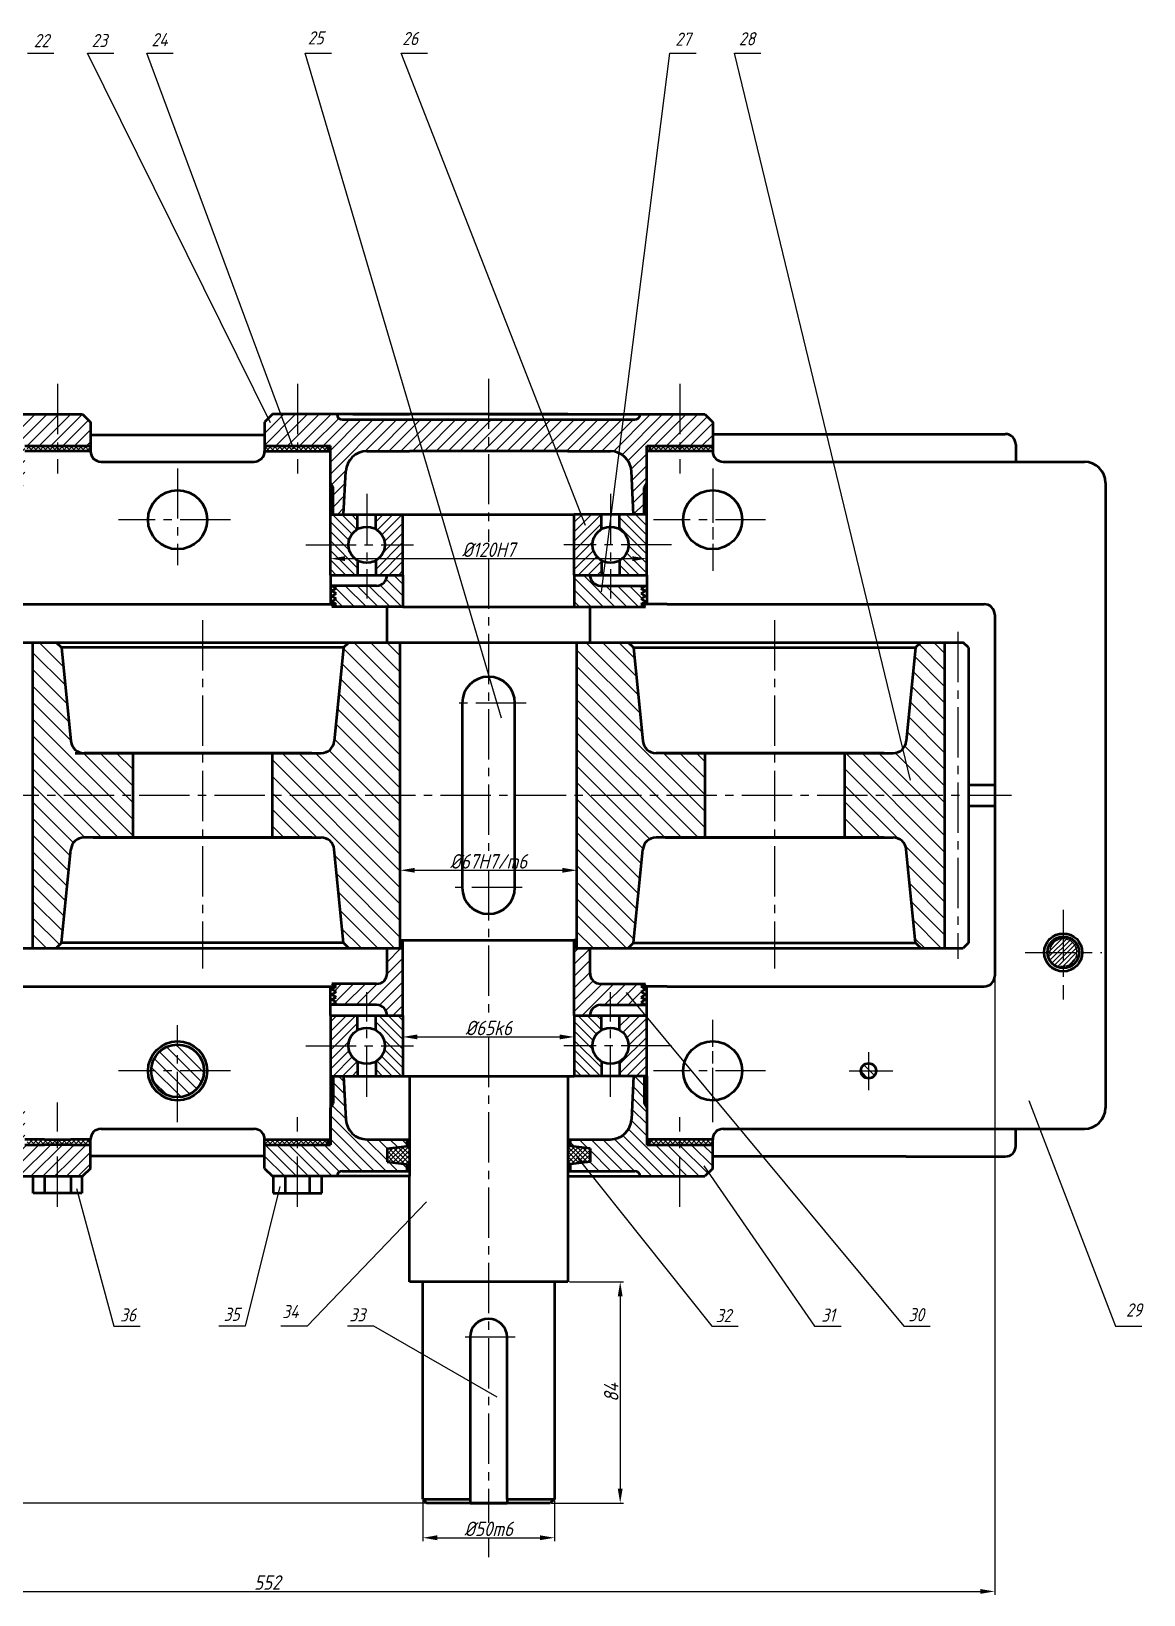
# Model space of a CAD drawing. Header units: millimetres. Extents: x 193 to 2720, y 325 to 2799.
# Drawn here: x 480 to 902, y 325 to 918 of the extents above; entities that cross this region are included whole.
import ezdxf

# ---------------------------------------------------------------- set-up
doc = ezdxf.new("R2010")
doc.units = ezdxf.units.MM
doc.linetypes.add('CENTER2', pattern=[28.575, 19.05, -3.175, 3.175, -3.175])
for name, color, linetype in [('标注', 191, 'Continuous'), ('点划线', 151, 'CENTER2'), ('细实线', 7, 'Continuous')]:
    doc.layers.add(name, color=color, linetype=linetype)
doc.layers.add('粗实线', color=7, linetype='Continuous', lineweight=50)
doc.styles.get("Standard").update_dxf_attribs({"font": 'gbeitc.shx', "bigfont": 'gbcbig.shx'})
doc.dimstyles.new('副本 ISO-25', dxfattribs={"dimtxt": 5.5, "dimasz": 5.5, "dimexe": 1.25, "dimexo": 0.625, "dimtad": 1, "dimtoh": 1, "dimtxsty": 'Standard', "dimcen": 2.5, "dimadec": 0, "dimazin": 0, "dimtfac": 1, "dimtmove": 0, "dimatfit": 3, "dimfxl": 1, "dimarcsym": 0})
pattern_1 = [(45, (0, 84.353), (-0.8980256, 0.8980256), []), (135, (0, 84.353), (-0.8980256, -0.8980256), [])]
pattern_2 = [(45, (-1e-13, -66.6585), (-0.8980256, 0.8980256), []), (135, (-1e-13, -66.6585), (-0.8980256, -0.8980256), [])]
pattern_3 = [(135, (-1e-13, -126.0338), (-1.796051, -1.796051), [])]
pattern_4 = [(45, (-1e-13, -126.0338), (-1.796051, 1.796051), [])]

# ---------------------------------------------------------------- blocks, each defined once
blk = doc.blocks.new('*D6')
at = {"layer": 'Defpoints', "color": 0, "transparency": 16777216}
for p in [(593.07, 718.18), (713.07, 718.18), (713.07, 718.18)]:
    blk.add_point(p, dxfattribs=at)
at = {"layer": '标注', "color": 0, "lineweight": -2, "transparency": 16777216}
for p, q in [((593.07, 718.81), (593.07, 719.43)), ((598.57, 718.18), (707.57, 718.18)), ((713.07, 718.81), (713.07, 719.43))]:
    blk.add_line(p, q, dxfattribs=at)
at = {"layer": '标注', "color": 0, "transparency": 16777216}
for points in [[(598.57, 719.1), (598.57, 717.26), (593.07, 718.18)], [(707.57, 719.1), (707.57, 717.26), (713.07, 718.18)]]:
    blk.add_solid(points, dxfattribs=at)
at = {"layer": '标注', "color": 0, "transparency": 16777216, "insert": (653.07, 721.56), "char_height": 5.5, "attachment_point": 5}
blk.add_mtext('%%C120H7', dxfattribs=at)
blk = doc.blocks.new('*D7')
at = {"layer": 'Defpoints', "color": 0, "transparency": 16777216}
for p in [(619.57, 599.99), (686.57, 599.99), (686.57, 599.99)]:
    blk.add_point(p, dxfattribs=at)
at = {"layer": '标注', "color": 0, "lineweight": -2, "transparency": 16777216}
for p, q in [((619.57, 600.61), (619.57, 601.24)), ((625.07, 599.99), (681.07, 599.99)), ((686.57, 600.61), (686.57, 601.24))]:
    blk.add_line(p, q, dxfattribs=at)
at = {"layer": '标注', "color": 0, "transparency": 16777216}
for points in [[(625.07, 600.9), (625.07, 599.07), (619.57, 599.99)], [(681.07, 600.9), (681.07, 599.07), (686.57, 599.99)]]:
    blk.add_solid(points, dxfattribs=at)
at = {"layer": '标注', "color": 0, "transparency": 16777216, "insert": (653.07, 603.36), "char_height": 5.5, "attachment_point": 5}
blk.add_mtext('%%C67H7/m6', dxfattribs=at)
blk = doc.blocks.new('*D8')
at = {"layer": 'Defpoints', "color": 0, "transparency": 16777216}
for p in [(620.57, 536.78), (685.57, 536.78), (685.57, 536.78)]:
    blk.add_point(p, dxfattribs=at)
at = {"layer": '标注', "color": 0, "lineweight": -2, "transparency": 16777216}
for p, q in [((620.57, 537.41), (620.57, 538.03)), ((626.07, 536.78), (680.07, 536.78)), ((685.57, 537.41), (685.57, 538.03))]:
    blk.add_line(p, q, dxfattribs=at)
at = {"layer": '标注', "color": 0, "transparency": 16777216}
for points in [[(626.07, 537.7), (626.07, 535.86), (620.57, 536.78)], [(680.07, 537.7), (680.07, 535.86), (685.57, 536.78)]]:
    blk.add_solid(points, dxfattribs=at)
at = {"layer": '标注', "color": 0, "transparency": 16777216, "insert": (653.07, 540.16), "char_height": 5.5, "attachment_point": 5}
blk.add_mtext('%%C65k6', dxfattribs=at)
blk = doc.blocks.new('*D9')
at = {"layer": 'Defpoints', "color": 0, "transparency": 16777216}
for p in [(628.07, 361.52), (678.07, 361.52), (678.07, 346.83)]:
    blk.add_point(p, dxfattribs=at)
at = {"layer": '标注', "color": 0, "lineweight": -2, "transparency": 16777216}
for p, q in [((628.07, 360.89), (628.07, 345.58)), ((678.07, 360.89), (678.07, 345.58)), ((633.57, 346.83), (672.57, 346.83))]:
    blk.add_line(p, q, dxfattribs=at)
at = {"layer": '标注', "color": 0, "transparency": 16777216}
for points in [[(633.57, 347.75), (633.57, 345.91), (628.07, 346.83)], [(672.57, 347.75), (672.57, 345.91), (678.07, 346.83)]]:
    blk.add_solid(points, dxfattribs=at)
at = {"layer": '标注', "color": 0, "transparency": 16777216, "insert": (653.07, 350.21), "char_height": 5.5, "attachment_point": 5}
blk.add_mtext('%%C50m6', dxfattribs=at)
blk = doc.blocks.new('*D10')
at = {"layer": 'Defpoints', "color": 0, "transparency": 16777216}
for p in [(683.07, 443.92), (676.47, 359.92), (702.99, 359.92)]:
    blk.add_point(p, dxfattribs=at)
at = {"layer": '标注', "color": 0, "lineweight": -2, "transparency": 16777216}
for p, q in [((683.7, 443.92), (704.24, 443.92)), ((702.99, 438.42), (702.99, 365.42)), ((677.1, 359.92), (704.24, 359.92))]:
    blk.add_line(p, q, dxfattribs=at)
at = {"layer": '标注', "color": 0, "transparency": 16777216}
for points in [[(702.07, 438.42), (703.9, 438.42), (702.99, 443.92)], [(702.07, 365.42), (703.9, 365.42), (702.99, 359.92)]]:
    blk.add_solid(points, dxfattribs=at)
at = {"layer": '标注', "color": 0, "transparency": 16777216, "insert": (699.61, 401.92), "char_height": 5.5, "attachment_point": 5, "rotation": 90}
blk.add_mtext('84', dxfattribs=at)
blk = doc.blocks.new('*D11')
at = {"layer": 'Defpoints', "color": 0, "transparency": 16777216}
for p in [(231.09, 628.42), (208.4, 359.92), (629.67, 359.92)]:
    blk.add_point(p, dxfattribs=at)
at = {"layer": '标注', "color": 0, "lineweight": -2, "transparency": 16777216}
for p, q in [((230.47, 628.42), (207.15, 628.42)), ((208.4, 622.92), (208.4, 365.42)), ((629.05, 359.92), (207.15, 359.92))]:
    blk.add_line(p, q, dxfattribs=at)
at = {"layer": '标注', "color": 0, "transparency": 16777216}
for points in [[(207.48, 622.92), (209.32, 622.92), (208.4, 628.42)], [(207.48, 365.42), (209.32, 365.42), (208.4, 359.92)]]:
    blk.add_solid(points, dxfattribs=at)
at = {"layer": '标注', "color": 0, "transparency": 16777216, "insert": (204.68, 494.17), "char_height": 5.5, "attachment_point": 5, "rotation": 90}
blk.add_mtext('268,5', dxfattribs=at)
blk = doc.blocks.new('*D34')
at = {"layer": 'Defpoints', "color": 0, "transparency": 16777216}
for p in [(293.07, 624.9), (845.07, 559.92), (845.07, 326.47)]:
    blk.add_point(p, dxfattribs=at)
at = {"layer": '标注', "color": 0, "lineweight": -2, "transparency": 16777216}
for p, q in [((293.07, 624.27), (293.07, 325.22)), ((845.07, 559.29), (845.07, 325.22)), ((298.57, 326.47), (839.57, 326.47))]:
    blk.add_line(p, q, dxfattribs=at)
at = {"layer": '标注', "color": 0, "transparency": 16777216}
for points in [[(298.57, 327.39), (298.57, 325.55), (293.07, 326.47)], [(839.57, 327.39), (839.57, 325.55), (845.07, 326.47)]]:
    blk.add_solid(points, dxfattribs=at)
at = {"layer": '标注', "color": 0, "transparency": 16777216, "insert": (569.07, 329.84), "char_height": 5.5, "attachment_point": 5}
blk.add_mtext('552', dxfattribs=at)

msp = doc.modelspace()

# ---------------------------------------------------------------- hatches: boundary and pattern name
at = {"layer": '细实线', "transparency": 33554687}
h = msp.add_hatch(dxfattribs=at)
h.set_pattern_fill('ANSI31', color=256)
h.paths.add_polyline_path([(344.5728, 767.8619), (343.3391, 772.9158), (335.0728, 772.9158), (332.0728, 769.9158), (332.0728, 760.9158), (344.5728, 760.9158)])
h.paths.add_polyline_path([(369.3939, 770.9158), (361.5728, 770.9158, -0.41421356), (359.5728, 772.9158), (344.5728, 772.9158), (344.5728, 767.8619), (346.2684, 760.9158), (357.0728, 760.9158), (357.0728, 746.9158), (358.0728, 745.1837), (358.0728, 740.9158), (362.0728, 740.9158), (363.1524, 751.7118, -0.38531359), (371.1127, 758.9158), (372.3506, 758.9158)])
h.paths.add_polyline_path([(344.5728, 767.8619), (344.5728, 760.9158), (346.2684, 760.9158)], flags=17)
h.paths.add_polyline_path([(387.5728, 767.4158), (395.0728, 768.3423), (395.0728, 770.9158), (387.0728, 770.9158), (369.3939, 770.9158), (372.3506, 758.9158), (380.7828, 758.9158), (387.0728, 758.9158), (395.0728, 758.9158), (395.0728, 761.489), (387.5421, 762.4159)])
h.paths.add_polyline_path([(443.8958, 770.9158), (439.0728, 770.9158), (439.0728, 768.3423), (443.137, 767.8402)], flags=17)
h.paths.add_polyline_path([(489.5728, 772.9158), (474.5728, 772.9158, -0.41421356), (472.5728, 770.9158), (447.0728, 770.9158), (443.8958, 770.9158), (443.137, 767.8402), (446.5728, 767.4158), (446.6035, 762.4159), (439.0728, 761.489), (439.0728, 758.9158), (453.3628, 758.9158), (463.0329, 758.9158, -0.38531359), (470.9932, 751.7118), (472.0728, 740.9158), (476.0728, 740.9158), (476.0728, 745.1837), (477.0728, 746.9158), (477.0728, 760.9158), (489.5728, 760.9158)])
h.paths.add_polyline_path([(502.0728, 769.9158), (499.0728, 772.9158), (489.5728, 772.9158), (489.5728, 760.9158), (502.0728, 760.9158)])
h = msp.add_hatch(dxfattribs=at)
h.set_pattern_fill('ANSI31', color=256)
h.paths.add_polyline_path([(574.2398, 772.9158), (571.0728, 772.9158), (568.0728, 769.9158), (568.0728, 760.9158), (578.6884, 760.9158)])
h.paths.add_polyline_path([(580.5728, 772.9158), (574.2398, 772.9158), (578.6884, 760.9158), (580.5728, 760.9158)])
h.paths.add_polyline_path([(624.5297, 770.9158), (623.0728, 770.9158), (597.5728, 770.9158, -0.41421356), (595.5728, 772.9158), (580.5728, 772.9158), (580.5728, 760.9158), (593.0728, 760.9158), (593.0728, 746.9158), (594.0728, 745.1837), (594.0728, 734.9158), (598.0728, 734.9158), (598.8928, 751.3153, -0.39965564), (606.8828, 758.9158), (623.0728, 758.9158), (628.0729, 758.9158)])
h.paths.add_polyline_path([(653.0728, 770.9158), (624.5297, 770.9158), (628.0729, 758.9158), (653.0728, 758.9158)])
h.paths.add_polyline_path([(674.1274, 770.9158), (653.0728, 770.9158), (653.0728, 758.9158), (678.8092, 758.9158)])
h.paths.add_polyline_path([(704.2267, 770.9158), (683.0728, 770.9158), (674.1274, 770.9158), (678.8092, 758.9158), (683.0728, 758.9158), (699.2628, 758.9158, -0.1083858), (702.6113, 758.1813)])
h.paths.add_polyline_path([(725.5728, 772.9158), (710.5728, 772.9158, -0.41421356), (708.5728, 770.9158), (704.2267, 770.9158), (702.6113, 758.1813, -0.27917675), (707.2528, 751.3153), (708.0728, 734.9158), (712.0728, 734.9158), (712.0728, 745.1837), (713.0728, 746.9158), (713.0728, 760.9158), (725.5728, 760.9158)])
h.paths.add_polyline_path([(738.0728, 769.9158), (735.0728, 772.9158), (725.5728, 772.9158), (725.5728, 760.9158), (738.0728, 760.9158)])
h = msp.add_hatch(dxfattribs=at)
h.set_pattern_fill('ANSI37', color=256, scale=0.4)
h.set_pattern_definition(pattern_2)
h.paths.add_polyline_path([(489.5728, 760.9158), (502.0728, 760.9158), (502.0728, 758.9158), (489.5728, 758.9158)])
h.paths.add_polyline_path([(478.0728, 760.9158), (489.5728, 760.9158), (489.5728, 758.9158), (478.0728, 758.9158)])
h = msp.add_hatch(dxfattribs=at)
h.set_pattern_fill('ANSI37', color=256, scale=0.4)
h.set_pattern_definition(pattern_2)
h.paths.add_polyline_path([(592.0728, 760.9158), (580.5728, 760.9158), (580.5728, 758.9158), (592.0728, 758.9158)])
h.paths.add_polyline_path([(580.5728, 760.9158), (568.0728, 760.9158), (568.0728, 758.9158), (580.5728, 758.9158)])
h = msp.add_hatch(dxfattribs=at)
h.set_pattern_fill('ANSI37', color=256, scale=0.4)
h.set_pattern_definition(pattern_2)
h.paths.add_polyline_path([(725.5728, 760.9158), (714.0728, 760.9158), (714.0728, 758.9158), (725.5728, 758.9158)])
h.paths.add_polyline_path([(738.0728, 760.9158), (725.5728, 760.9158), (725.5728, 758.9158), (738.0728, 758.9158)])
h = msp.add_hatch(dxfattribs=at)
h.set_pattern_fill('ANSI31', color=256, scale=0.8, angle=90)
h.set_pattern_definition(pattern_3)
h.paths.add_polyline_path([(603.3853, 734.9158), (593.0728, 734.9158), (593.0728, 723.4158), (599.9478, 723.4158, -0.26794919), (603.3853, 729.3697)])
h.paths.add_polyline_path([(599.9478, 723.4158), (593.0728, 723.4158), (593.0728, 711.9158), (603.3853, 711.9158), (603.3853, 717.4619, -0.26794919)])
h = msp.add_hatch(dxfattribs=at)
h.set_pattern_fill('ANSI31', color=256, scale=0.8)
h.set_pattern_definition(pattern_4)
h.paths.add_polyline_path([(620.5728, 734.9158), (610.2603, 734.9158), (610.2603, 729.3697, -0.26794919), (613.6978, 723.4158), (620.5728, 723.4158)])
h.paths.add_polyline_path([(620.5728, 723.4158), (613.6978, 723.4158, -0.26794919), (610.2603, 717.4619), (610.2603, 711.9158), (620.5728, 711.9158)])
h = msp.add_hatch(dxfattribs=at)
h.set_pattern_fill('ANSI31', color=256, scale=0.8)
h.set_pattern_definition(pattern_4)
h.paths.add_polyline_path([(695.8853, 729.3697), (695.8853, 734.9158), (685.5728, 734.9158), (685.5728, 723.4158), (692.4478, 723.4158, -0.26794919)])
h.paths.add_polyline_path([(692.4478, 723.4158), (685.5728, 723.4158), (685.5728, 711.9158), (695.8853, 711.9158), (695.8853, 717.4619, -0.26794919)])
h = msp.add_hatch(dxfattribs=at)
h.set_pattern_fill('ANSI31', color=256, scale=0.8, angle=90)
h.set_pattern_definition(pattern_3)
h.paths.add_polyline_path([(713.0728, 734.9158), (702.7603, 734.9158), (702.7603, 729.3697, -0.26794919), (706.1978, 723.4158), (713.0728, 723.4158)])
h.paths.add_polyline_path([(713.0728, 723.4158), (706.1978, 723.4158, -0.26794919), (702.7603, 717.4619), (702.7603, 711.9158), (713.0728, 711.9158)])
h = msp.add_hatch(dxfattribs=at)
h.set_pattern_fill('ANSI31', color=256, scale=0.8, angle=90)
h.set_pattern_definition(pattern_3)
h.paths.add_polyline_path([(267.0728, 722.7767), (267.0728, 719.9158), (269.9337, 719.9158, 0.41421356)])
h.paths.add_polyline_path([(267.0728, 722.7767, 0.41421356), (264.2119, 719.9158), (267.0728, 719.9158)])
h.paths.add_polyline_path([(267.0728, 719.9158), (264.2119, 719.9158, 0.41421356), (267.0728, 717.0549)])
h.paths.add_polyline_path([(269.9337, 719.9158), (267.0728, 719.9158), (267.0728, 717.0549, 0.41421356)])
h.paths.add_polyline_path([(797.2001, 526.7767, 0.41421356), (794.3392, 523.9158), (797.2001, 523.9158)])
h.paths.add_polyline_path([(797.2001, 526.7767), (797.2001, 523.9158), (800.061, 523.9158, 0.41421356)])
h.paths.add_polyline_path([(800.061, 523.9158), (797.2001, 523.9158), (797.2001, 521.0549, 0.41421356)])
h.paths.add_polyline_path([(797.2001, 523.9158), (794.3392, 523.9158, 0.41421356), (797.2001, 521.0549)])
h = msp.add_hatch(dxfattribs=at)
h.set_pattern_fill('ANSI31', color=256, angle=90)
h.paths.add_polyline_path([(620.5728, 711.9158), (614.5728, 711.9158, -0.41421356), (610.5728, 707.9158), (593.5728, 707.9158), (595.3049, 706.9158), (593.5728, 705.9158), (595.3049, 704.9158), (593.5728, 703.9158), (595.3049, 702.9158), (593.5728, 701.9158), (595.3049, 700.9158), (593.5728, 699.9158), (620.5728, 699.9158)])
h.paths.add_polyline_path([(695.5728, 707.9158, -0.41421356), (691.5728, 711.9158), (685.5728, 711.9158), (685.5728, 699.9158), (712.5728, 699.9158), (710.8408, 700.9158), (712.5728, 701.9158), (710.8408, 702.9158), (712.5728, 703.9158), (710.8408, 704.9158), (712.5728, 705.9158), (710.8408, 706.9158), (712.5728, 707.9158)])
h = msp.add_hatch(dxfattribs=at)
h.set_pattern_fill('ANSI31', color=256, scale=1.4, angle=90)
h.set_pattern_definition([(135, (-1e-13, -126.034), (-3.14309, -3.14309), [])])
h.paths.add_polyline_path([(518.0728, 644.4158), (499.5978, 644.4158, -0.38531359), (494.6226, 648.9183), (491.0728, 684.4158), (489.0728, 686.4158), (480.0728, 686.4158), (480.0728, 628.4158), (518.0728, 628.4158)])
h.paths.add_polyline_path([(518.0728, 628.4158), (480.0728, 628.4158), (480.0728, 570.4158), (489.0728, 570.4158), (491.0728, 572.4158), (494.6226, 607.9133, -0.38531359), (499.5978, 612.4158), (500.6263, 612.4158), (518.0728, 612.4158)])
h.paths.add_polyline_path([(619.5728, 628.4158), (571.0728, 628.4158), (571.0728, 612.4158), (586.0728, 612.4158), (588.5194, 612.4158), (589.5479, 612.4158, -0.38531359), (594.5231, 607.9133), (598.0728, 572.4158), (600.0728, 570.4158), (619.5728, 570.4158), (619.5728, 573.4158)])
h.paths.add_polyline_path([(619.5728, 686.4158), (600.0728, 686.4158), (598.0728, 684.4158), (594.5231, 648.9183, -0.38531359), (589.5479, 644.4158), (588.5194, 644.4158), (571.0728, 644.4158), (571.0728, 628.4158), (619.5728, 628.4158)])
h.paths.add_polyline_path([(711.6226, 648.9183), (708.0728, 684.4158), (706.0728, 686.4158), (686.5728, 686.4158), (686.5728, 628.4158), (735.0728, 628.4158), (735.0728, 644.4158), (720.0728, 644.4158), (717.6263, 644.4158), (716.5978, 644.4158, -0.38531359)])
h.paths.add_polyline_path([(735.0728, 628.4158), (686.5728, 628.4158), (686.5728, 573.4158), (686.5728, 570.4158), (706.0728, 570.4158), (708.0728, 572.4158), (711.6226, 607.9133, -0.38531359), (716.5978, 612.4158), (717.6263, 612.4158), (735.0728, 612.4158)])
h.paths.add_polyline_path([(826.0728, 686.4158), (817.0728, 686.4158), (815.0728, 684.4158), (811.5231, 648.9183, -0.38531359), (806.5479, 644.4158), (805.5194, 644.4158), (788.0728, 644.4158), (788.0728, 628.4158), (826.0728, 628.4158)])
h.paths.add_polyline_path([(826.0728, 628.4158), (788.0728, 628.4158), (788.0728, 612.4158), (806.5479, 612.4158, -0.38531359), (811.5231, 607.9133), (815.0728, 572.4158), (817.0728, 570.4158), (826.0728, 570.4158)])
h = msp.add_hatch(dxfattribs=at)
h.set_pattern_fill('ANSI31', color=256)
h.paths.add_polyline_path([(620.5728, 570.4158), (619.5728, 570.4158), (614.5728, 570.4158), (614.5728, 560.9158, -0.41421356), (610.5728, 556.9158), (593.5728, 556.9158), (595.3049, 555.9158), (593.5728, 554.9158), (595.3049, 553.9158), (593.5728, 552.9158), (595.3049, 551.9158), (593.5728, 550.9158), (595.3049, 549.9158), (593.5728, 548.9158), (610.5728, 548.9158, -0.41421356), (614.5728, 544.9158), (620.5728, 544.9158)])
h.paths.add_polyline_path([(710.8408, 555.9158), (712.5728, 556.9158), (695.5728, 556.9158, -0.41421356), (691.5728, 560.9158), (691.5728, 570.4158), (685.5728, 570.4158), (685.5728, 544.9158), (691.5728, 544.9158, -0.41421356), (695.5728, 548.9158), (712.5728, 548.9158), (710.8408, 549.9158), (712.5728, 550.9158), (710.8408, 551.9158), (712.5728, 552.9158), (710.8408, 553.9158), (712.5728, 554.9158)])
h = msp.add_hatch(dxfattribs=at)
h.set_pattern_fill('ANSI31', color=256, scale=0.4)
h.set_pattern_definition([(45, (-1e-13, -66.6585), (-0.8980256, 0.8980256), [])])
h.paths.add_polyline_path([(871.0728, 574.8319, 0.41421356), (865.0728, 568.8319), (865.8848, 568.8319, -0.41421356), (871.0728, 574.0199)])
h.paths.add_polyline_path([(871.0728, 574.0199, 0.41421356), (865.8848, 568.8319), (871.0728, 568.8319)], flags=17)
h.paths.add_polyline_path([(871.0728, 574.0199), (871.0728, 568.8319), (876.2608, 568.8319, 0.41421356)], flags=17)
h.paths.add_polyline_path([(871.0728, 574.8319), (871.0728, 574.0199, -0.41421356), (876.2608, 568.8319), (877.0728, 568.8319, 0.41421356)])
h.paths.add_polyline_path([(877.0728, 568.8319), (876.2608, 568.8319, -0.41421356), (871.0728, 563.6439), (871.0728, 562.8319, 0.41421356)])
h.paths.add_polyline_path([(876.2608, 568.8319), (871.0728, 568.8319), (871.0728, 563.6439, 0.41421356)], flags=17)
h.paths.add_polyline_path([(871.0728, 568.8319), (865.8848, 568.8319), (865.0728, 568.8319, 0.41421356), (871.0728, 562.8319), (871.0728, 563.6439)])
h = msp.add_hatch(dxfattribs=at)
h.set_pattern_fill('ANSI31', color=256, scale=0.8)
h.set_pattern_definition(pattern_4)
h.paths.add_polyline_path([(713.0728, 544.9158), (702.7603, 544.9158), (702.7603, 539.3697, -0.26794919), (706.1978, 533.4158), (713.0728, 533.4158)])
h.paths.add_polyline_path([(713.0728, 533.4158), (706.1978, 533.4158, -0.26794919), (702.7603, 527.4619), (702.7603, 521.9158), (713.0728, 521.9158)])
h.paths.add_polyline_path([(603.3853, 544.9158), (593.0728, 544.9158), (593.0728, 533.4158), (599.9478, 533.4158, -0.26794919), (603.3853, 539.3697)])
h.paths.add_polyline_path([(599.9478, 533.4158), (593.0728, 533.4158), (593.0728, 521.9158), (603.3853, 521.9158), (603.3853, 527.4619, -0.26794919)])
h = msp.add_hatch(dxfattribs=at)
h.set_pattern_fill('ANSI31', color=256, scale=0.8, angle=90)
h.set_pattern_definition(pattern_3)
h.paths.add_polyline_path([(620.5728, 544.9158), (610.2603, 544.9158), (610.2603, 539.3697, -0.26794919), (613.6978, 533.4158), (620.5728, 533.4158)])
h.paths.add_polyline_path([(620.5728, 533.4158), (613.6978, 533.4158, -0.26794919), (610.2603, 527.4619), (610.2603, 521.9158), (620.5728, 521.9158)])
h.paths.add_polyline_path([(695.8853, 544.9158), (685.5728, 544.9158), (685.5728, 533.4158), (692.4478, 533.4158, -0.26794919), (695.8853, 539.3697)])
h.paths.add_polyline_path([(695.8853, 527.4619, -0.26794919), (692.4478, 533.4158), (685.5728, 533.4158), (685.5728, 521.9158), (695.8853, 521.9158)])
h = msp.add_hatch(dxfattribs=at)
h.set_pattern_fill('ANSI31', color=256, angle=90)
h.set_pattern_definition([(135, (-1e-13, -126.034), (-2.245064, -2.245064), [])])
h.paths.add_polyline_path([(535.0728, 533.9158, 0.41421356), (525.0728, 523.9158), (535.0728, 523.9158)])
h.paths.add_polyline_path([(535.0728, 533.9158), (535.0728, 523.9158), (545.0728, 523.9158, 0.41421356)])
h.paths.add_polyline_path([(545.0728, 523.9158), (535.0728, 523.9158), (535.0728, 513.9158, 0.41421356)])
h.paths.add_polyline_path([(535.0728, 523.9158), (525.0728, 523.9158, 0.41421356), (535.0728, 513.9158)])
h = msp.add_hatch(dxfattribs=at)
h.set_pattern_fill('ANSI31', color=256, angle=90)
h.paths.add_polyline_path([(614.5728, 494.4158), (622.0728, 495.3423), (622.0728, 497.9158), (606.8828, 497.9158, -0.39965564), (598.8928, 505.5163), (598.0728, 521.9158), (594.0728, 521.9158), (594.0728, 511.6478), (593.0728, 509.9158), (593.0728, 495.9158), (580.5728, 495.9158), (580.5728, 483.9158), (595.5728, 483.9158, -0.41421356), (597.5728, 485.9158), (622.0728, 485.9158), (622.0728, 488.489), (614.5421, 489.4159)])
h.paths.add_polyline_path([(580.5728, 495.9158), (568.0728, 495.9158), (568.0728, 486.9158), (571.0728, 483.9158), (580.5728, 483.9158)])
h = msp.add_hatch(dxfattribs=at)
h.set_pattern_fill('ANSI31', color=256, angle=90)
h.paths.add_polyline_path([(725.5728, 495.9158), (713.0728, 495.9158), (713.0728, 509.9158), (712.0728, 511.6478), (712.0728, 521.9158), (708.0728, 521.9158), (707.2528, 505.5163, -0.39965564), (699.2628, 497.9158), (684.0728, 497.9158), (684.0728, 495.3423), (691.5728, 494.4158), (691.6035, 489.4159), (688.3266, 489.0126), (690.7959, 485.9158), (708.5728, 485.9158, -0.41421356), (710.5728, 483.9158), (725.5728, 483.9158)])
h.paths.add_polyline_path([(738.0728, 495.9158), (725.5728, 495.9158), (725.5728, 483.9158), (735.0728, 483.9158), (738.0728, 486.9158)])
h = msp.add_hatch(dxfattribs=at)
h.set_pattern_fill('ANSI31', color=256)
edge = h.paths.add_edge_path()
edge.add_spline(control_points=[(384.7724, 497.9158), (385.5179, 497.244), (386.2681, 496.5774), (387.0228, 495.9158)], knot_values=[211.59370914, 211.59370914, 211.59370914, 211.59370914, 214.57436186, 214.57436186, 214.57436186, 214.57436186], degree=3, periodic=0)
edge.add_spline(control_points=[(387.0228, 495.9158), (390.5723, 492.8044), (394.2211, 489.8054), (397.9523, 486.9158)], knot_values=[214.57436186, 214.57436186, 214.57436186, 214.57436186, 228.59262834, 228.59262834, 228.59262834, 228.59262834], degree=3, periodic=0)
edge.add_spline(control_points=[(397.9523, 486.9158), (398.3846, 486.581), (398.818, 486.2477), (399.2525, 485.9158)], knot_values=[228.59262834, 228.59262834, 228.59262834, 228.59262834, 230.21685718, 230.21685718, 230.21685718, 230.21685718], degree=3, periodic=0)
edge.add_line((399.2525, 485.9158), (417.0728, 485.9158))
edge.add_line((417.0728, 485.9158), (417.0728, 497.9158))
edge.add_line((417.0728, 497.9158), (387.0728, 497.9158))
edge.add_line((387.0728, 497.9158), (384.7724, 497.9158))
edge = h.paths.add_edge_path()
edge.add_line((494.5646, 483.9158), (494.5646, 495.9158))
edge.add_line((494.5646, 495.9158), (477.0728, 495.9158))
edge.add_line((477.0728, 495.9158), (477.0728, 509.9158))
edge.add_line((477.0728, 509.9158), (476.0728, 511.6478))
edge.add_line((476.0728, 511.6478), (476.0728, 515.9158))
edge.add_line((476.0728, 515.9158), (472.0728, 515.9158))
edge.add_line((472.0728, 515.9158), (470.9932, 505.1198))
edge.add_arc((463.0329, 505.9158), 8, 270, 354.2894069, ccw=False)
edge.add_line((463.0329, 497.9158), (453.3628, 497.9158))
edge.add_line((453.3628, 497.9158), (447.0728, 497.9158))
edge.add_line((447.0728, 497.9158), (417.0728, 497.9158))
edge.add_line((417.0728, 497.9158), (417.0728, 485.9158))
edge.add_line((417.0728, 485.9158), (438.0728, 485.9158))
edge.add_line((438.0728, 485.9158), (447.0728, 485.9158))
edge.add_line((447.0728, 485.9158), (472.5728, 485.9158))
edge.add_arc((472.5728, 483.9158), 2, 0, 90, ccw=False)
edge.add_line((474.5728, 483.9158), (494.5646, 483.9158))
h.paths.add_polyline_path([(494.5728, 495.9158), (494.5728, 483.9158), (499.0728, 483.9158), (502.0728, 486.9158), (502.0728, 495.9158)])
h = msp.add_hatch(dxfattribs=at)
h.set_pattern_fill('ANSI37', color=256, scale=0.4)
h.set_pattern_definition(pattern_2)
h.paths.add_polyline_path([(494.5728, 495.9158), (494.5728, 497.9158), (478.0728, 497.9158), (478.0728, 495.9158)])
h.paths.add_polyline_path([(494.5728, 497.9158), (494.5728, 495.9158), (502.0728, 495.9158), (502.0728, 497.9158)])
h = msp.add_hatch(dxfattribs=at)
h.set_pattern_fill('ANSI37', color=256, scale=0.4)
h.set_pattern_definition(pattern_2)
h.paths.add_polyline_path([(580.5728, 497.9158), (568.0728, 497.9158), (568.0728, 495.9158), (580.5728, 495.9158)])
h.paths.add_polyline_path([(592.0728, 497.9158), (580.5728, 497.9158), (580.5728, 495.9158), (592.0728, 495.9158)])
h = msp.add_hatch(dxfattribs=at)
h.set_pattern_fill('ANSI37', color=256, scale=0.4)
h.set_pattern_definition(pattern_1)
h.paths.add_polyline_path([(622.0728, 495.3423), (614.5728, 494.4158), (614.5574, 491.9158), (622.0728, 491.9158)])
h.paths.add_polyline_path([(623.0728, 495.4658), (622.0728, 495.3423), (622.0728, 491.9158), (623.0513, 491.9158)])
h.paths.add_polyline_path([(623.0513, 491.9158), (622.0728, 491.9158), (622.0728, 488.489), (623.0299, 488.3712)])
h.paths.add_polyline_path([(622.0728, 491.9158), (614.5574, 491.9158), (614.5421, 489.4159), (622.0728, 488.489)])
h = msp.add_hatch(dxfattribs=at)
h.set_pattern_fill('ANSI37', color=256, scale=0.4)
h.set_pattern_definition(pattern_1)
h.paths.add_polyline_path([(684.0728, 495.3423), (691.5728, 494.4158), (691.5882, 491.9158), (684.0728, 491.9158)])
h.paths.add_polyline_path([(683.0728, 495.4658), (684.0728, 495.3423), (684.0728, 491.9158), (683.0943, 491.9158)])
h.paths.add_polyline_path([(683.0943, 491.9158), (684.0728, 491.9158), (684.0728, 488.489), (683.1158, 488.3712)])
h.paths.add_polyline_path([(684.0728, 491.9158), (691.5882, 491.9158), (691.6035, 489.4159), (684.0728, 488.489)])
h = msp.add_hatch(dxfattribs=at)
h.set_pattern_fill('ANSI37', color=256, scale=0.4)
h.set_pattern_definition(pattern_2)
h.paths.add_polyline_path([(725.5728, 497.9158), (714.0728, 497.9158), (714.0728, 495.9158), (725.5728, 495.9158)])
h.paths.add_polyline_path([(738.0728, 497.9158), (725.5728, 497.9158), (725.5728, 495.9158), (738.0728, 495.9158)])

# ---------------------------------------------------------------- linework, layer by layer
at = {"layer": '标注'}
for p, q in [((478.1859, 909.8861), (488.1859, 909.8861)), ((570.348, 769.7227), (500.9169, 909.8861)), ((500.9169, 909.8861), (510.9169, 909.8861)), ((579.1301, 759.7242), (523.4629, 909.8861)), ((523.4629, 909.8861), (533.4629, 909.8861)), ((657.9491, 657.733), (583.496, 909.8861)), ((583.496, 909.8861), (593.496, 909.8861)), ((689.7856, 730.7824), (619.9075, 909.8861)), ((619.9075, 909.8861), (629.9075, 909.8861)), ((695.9419, 705.6075), (721.8561, 909.8861)), ((721.8561, 909.8861), (731.8561, 909.8861)), ((813.118, 634.2184), (746.3595, 909.8861)), ((746.3595, 909.8861), (756.3595, 909.8861)), ((705.2326, 553.605), (810.533, 427.0724)), ((857.9623, 512.6765), (890.8345, 427.0724)), ((686.3926, 491.4379), (737.7181, 427.0724)), ((734.6607, 487.8939), (776.7587, 427.0724)), ((496.7036, 479.3378), (510.924, 427.0724)), ((573.8269, 480.0814), (560.6892, 427.0724)), ((629.4729, 474.2424), (584.2355, 427.0724)), ((510.924, 427.0724), (520.924, 427.0724)), ((560.6892, 427.0724), (550.6892, 427.0724)), ((584.2355, 427.0724), (574.2355, 427.0724)), ((609.5887, 427.0724), (599.5887, 427.0724)), ((656.2686, 400.1218), (609.5887, 427.0724)), ((737.7181, 427.0724), (747.7181, 427.0724)), ((776.7587, 427.0724), (786.7587, 427.0724)), ((810.533, 427.0724), (820.533, 427.0724)), ((890.8345, 427.0724), (900.8345, 427.0724))]:
    msp.add_line(p, q, dxfattribs=at)
at = {"layer": '点划线'}
for p, q in [((489.5728, 784.4987), (489.5728, 750.5219)), ((580.5728, 784.4987), (580.5728, 750.5219)), ((653.0728, 786.4288), (653.0728, 724.5144)), ((725.5728, 784.4987), (725.5728, 750.5219)), ((535.0728, 752.3977), (535.0728, 715.649)), ((738.0728, 752.3977), (738.0728, 715.649)), ((738.0728, 750.7988), (738.0728, 713.5507)), ((606.8228, 742.7186), (606.8228, 703.1076)), ((699.3228, 742.7186), (699.3228, 703.1076)), ((555.1625, 732.9158), (512.6468, 732.9158)), ((758.1625, 732.9158), (715.6468, 732.9158)), ((583.7505, 723.4158), (624.5844, 723.4158)), ((653.0728, 718.1802), (653.0728, 607.3129)), ((722.3951, 723.4158), (681.5612, 723.4158)), ((544.5728, 694.8116), (544.5728, 562.7426)), ((761.5728, 694.8116), (761.5728, 562.7426)), ((831.0728, 690.4158), (831.0728, 566.4158)), ((667.331, 663.4158), (638.8661, 663.4158)), ((735.0728, 612.4158), (735.0728, 644.4158)), ((406.1988, 628.4158), (520.5518, 628.4158)), ((520.5518, 628.4158), (851.4891, 628.4158)), ((653.0728, 599.9868), (653.0728, 543.4729)), ((665.7563, 593.4158), (639.851, 593.4158)), ((871.0728, 584.9878), (871.0728, 551.0052)), ((856.6142, 568.8319), (885.6527, 568.8319)), ((606.8228, 514.113), (606.8228, 553.724)), ((699.3228, 514.113), (699.3228, 553.724)), ((535.0728, 504.4339), (535.0728, 541.1826)), ((738.0728, 506.0328), (738.0728, 543.2809)), ((738.0728, 504.4339), (738.0728, 541.1826)), ((653.0728, 536.7815), (653.0728, 352.4844)), ((583.7505, 533.4158), (624.5844, 533.4158)), ((722.3951, 533.4158), (681.5612, 533.4158)), ((797.2001, 531.0305), (797.2001, 516.5505)), ((555.1625, 523.9158), (512.6468, 523.9158)), ((758.1625, 523.9158), (715.6468, 523.9158)), ((789.863, 523.9158), (806.4511, 523.9158)), ((489.5728, 472.3329), (489.5728, 511.9357)), ((580.5728, 472.3329), (580.5728, 506.3096)), ((725.5728, 472.3329), (725.5728, 506.3096)), ((623.0728, 493.4658), (623.0298, 486.3659)), ((623.0728, 489.9158), (623.0513, 489.9158)), ((663.1715, 422.9158), (642.2507, 422.9158)), ((653.0728, 346.8303), (653.0728, 339.4988))]:
    msp.add_line(p, q, dxfattribs=at)
at = {"layer": '粗实线'}
for p, q in [((438.0728, 772.9158), (499.0728, 772.9158)), ((447.0728, 772.9158), (499.0728, 772.9158)), ((499.0728, 772.9158), (502.0728, 769.9158)), ((571.0728, 772.9158), (568.0728, 769.9158)), ((653.0728, 772.9158), (571.0728, 772.9158)), ((597.5728, 770.9158), (623.0728, 770.9158)), ((601.5287, 772.9158), (623.0728, 772.9158)), ((683.0728, 772.9158), (623.0728, 772.9158)), ((623.0728, 770.9158), (683.0728, 770.9158)), ((653.0728, 772.9158), (735.0728, 772.9158)), ((683.0728, 772.9158), (735.0728, 772.9158)), ((683.0728, 770.9158), (708.5728, 770.9158)), ((735.0728, 772.9158), (738.0728, 769.9158)), ((502.0728, 769.9158), (502.0728, 760.9158)), ((502.0728, 765.0931), (568.0728, 765.1619)), ((568.0728, 769.9158), (568.0728, 760.9158)), ((738.0728, 769.9158), (738.0728, 760.9158)), ((738.0728, 765.3392), (811.5228, 765.4158)), ((811.5228, 765.4158), (849.0728, 765.4158)), ((477.0728, 760.9158), (502.0728, 760.9158)), ((502.0728, 760.9158), (502.0728, 758.9158)), ((568.0728, 760.9158), (568.0728, 758.9158)), ((568.0728, 760.9158), (593.0728, 760.9158)), ((592.0728, 760.9158), (592.0728, 758.9158)), ((593.0728, 734.9158), (593.0728, 760.9158)), ((713.0728, 760.9158), (738.0728, 760.9158)), ((713.0728, 734.9158), (713.0728, 760.9158)), ((714.0728, 760.9158), (714.0728, 758.9158)), ((738.0728, 760.9158), (738.0728, 758.9158)), ((853.0728, 761.4158), (853.0728, 754.9158)), ((502.0728, 758.9158), (477.0728, 758.9158)), ((502.0728, 758.9158), (502.0728, 758.9158)), ((506.0728, 754.9158), (564.0728, 754.9158)), ((568.0728, 758.9158), (593.0728, 758.9158)), ((568.0728, 758.9158), (568.0728, 758.9158)), ((606.8828, 758.9158), (623.0728, 758.9158)), ((683.0728, 758.9158), (623.0728, 758.9158)), ((683.0728, 758.9158), (699.2628, 758.9158)), ((738.0728, 758.9158), (713.0728, 758.9158)), ((738.0728, 758.9158), (738.0728, 758.9158)), ((742.0728, 754.9158), (879.0728, 754.9158)), ((598.0728, 734.9158), (598.8928, 751.3153)), ((708.0728, 734.9158), (707.2528, 751.3153)), ((593.0728, 746.9158), (594.0728, 745.1837)), ((594.0728, 734.9158), (594.0728, 745.1837)), ((713.0728, 746.9158), (712.0728, 745.1837)), ((712.0728, 734.9158), (712.0728, 745.1837)), ((887.0728, 746.9158), (887.0728, 509.9158)), ((593.0728, 711.9158), (593.0728, 734.9158)), ((593.0728, 734.9158), (620.5728, 734.9158)), ((603.3853, 729.3697), (603.3853, 734.9158)), ((610.2603, 729.3697), (610.2603, 734.9158)), ((620.5728, 711.9158), (620.5728, 734.9158)), ((620.5728, 734.9158), (685.5728, 734.9158)), ((685.5728, 711.9158), (685.5728, 734.9158)), ((713.0728, 734.9158), (685.5728, 734.9158)), ((695.8853, 729.3697), (695.8853, 734.9158)), ((702.7603, 729.3697), (702.7603, 734.9158)), ((713.0728, 711.9158), (713.0728, 734.9158)), ((593.0728, 711.9158), (620.5728, 711.9158)), ((593.0728, 711.9158), (593.0728, 700.9158)), ((603.3853, 717.4619), (603.3853, 711.9158)), ((610.2603, 717.4619), (610.2603, 711.9158)), ((614.5728, 711.9158), (614.5728, 711.9158)), ((620.5728, 711.9158), (620.5728, 699.9158)), ((685.5728, 711.9158), (685.5728, 699.9158)), ((685.5728, 711.9158), (713.0728, 711.9158)), ((691.5728, 711.9158), (691.5728, 711.9158)), ((695.8853, 717.4619), (695.8853, 711.9158)), ((702.7603, 717.4619), (702.7603, 711.9158)), ((713.0728, 711.9158), (713.0728, 700.9158)), ((610.5728, 707.9158), (593.5728, 707.9158)), ((593.5728, 707.9158), (595.3049, 706.9158)), ((595.3049, 706.9158), (593.5728, 705.9158)), ((593.5728, 705.9158), (595.3049, 704.9158)), ((695.5728, 707.9158), (712.5728, 707.9158)), ((712.5728, 707.9158), (710.8408, 706.9158)), ((710.8408, 706.9158), (712.5728, 705.9158)), ((712.5728, 705.9158), (710.8408, 704.9158)), ((474.8408, 700.9158), (585.3049, 700.9158)), ((585.3049, 700.9158), (595.3049, 700.9158)), ((595.3049, 704.9158), (593.5728, 703.9158)), ((593.5728, 703.9158), (595.3049, 702.9158)), ((595.3049, 702.9158), (593.5728, 701.9158)), ((593.5728, 701.9158), (595.3049, 700.9158)), ((595.3049, 700.9158), (593.5728, 699.9158)), ((620.5728, 699.9158), (593.5728, 699.9158)), ((614.5728, 686.4158), (614.5728, 699.9158)), ((620.5728, 699.9158), (685.5728, 699.9158)), ((685.5728, 699.9158), (712.5728, 699.9158)), ((691.5728, 686.4158), (691.5728, 699.9158)), ((710.8408, 704.9158), (712.5728, 703.9158)), ((712.5728, 703.9158), (710.8408, 702.9158)), ((710.8408, 702.9158), (712.5728, 701.9158)), ((712.5728, 701.9158), (710.8408, 700.9158)), ((710.8408, 700.9158), (712.5728, 699.9158)), ((720.8408, 700.9158), (710.8408, 700.9158)), ((720.8408, 700.9158), (841.0728, 700.9158)), ((720.8408, 700.9158), (841.0728, 700.9158)), ((845.0728, 696.9158), (845.0728, 559.9158)), ((475.0728, 686.4158), (833.0728, 686.4158)), ((480.0728, 686.4158), (480.0728, 570.4158)), ((491.0728, 684.4158), (489.0728, 686.4158)), ((491.0728, 684.4158), (494.6226, 648.9183)), ((491.0728, 684.4158), (491.0728, 684.4158)), ((598.0728, 684.4158), (491.0728, 684.4158)), ((598.0728, 684.4158), (594.5231, 648.9183)), ((598.0728, 684.4158), (600.0728, 686.4158)), ((598.0728, 684.4158), (598.0728, 684.4158)), ((619.5728, 573.4158), (619.5728, 686.4158)), ((686.5728, 573.4158), (686.5728, 686.4158)), ((708.0728, 684.4158), (706.0728, 686.4158)), ((708.0728, 684.4158), (711.6226, 648.9183)), ((708.0728, 684.4158), (708.0728, 684.4158)), ((708.0728, 684.4158), (815.0728, 684.4158)), ((815.0728, 684.4158), (811.5231, 648.9183)), ((815.0728, 684.4158), (817.0728, 686.4158)), ((815.0728, 684.4158), (815.0728, 684.4158)), ((826.0728, 686.4158), (826.0728, 570.4158)), ((835.0728, 684.4158), (833.0728, 686.4158)), ((835.0728, 684.4158), (835.0728, 572.4158)), ((643.0728, 663.4158), (643.0728, 593.4158)), ((663.0728, 628.4158), (663.0728, 663.4158)), ((496.2427, 644.4158), (496.2427, 644.4158)), ((496.2427, 644.4158), (508.3817, 644.4158)), ((586.0728, 644.4158), (499.5978, 644.4158)), ((500.6263, 644.4158), (499.5978, 644.4158)), ((586.0728, 644.4158), (500.6263, 644.4158)), ((586.0728, 644.4158), (503.0728, 644.4158)), ((503.0728, 644.4158), (589.5479, 644.4158)), ((503.0728, 644.4158), (588.5194, 644.4158)), ((518.0728, 644.4158), (518.0728, 612.4158)), ((571.0728, 612.4158), (571.0728, 644.4158)), ((588.5194, 644.4158), (589.5479, 644.4158)), ((803.0728, 644.4158), (716.5978, 644.4158)), ((717.6263, 644.4158), (716.5978, 644.4158)), ((803.0728, 644.4158), (717.6263, 644.4158)), ((720.0728, 644.4158), (803.0728, 644.4158)), ((720.0728, 644.4158), (805.5194, 644.4158)), ((720.0728, 644.4158), (806.5479, 644.4158)), ((735.0728, 644.4158), (735.0728, 612.4158)), ((788.0728, 644.4158), (788.0728, 612.4158)), ((805.5194, 644.4158), (806.5479, 644.4158)), ((835.0728, 632.4158), (845.0728, 632.4158)), ((663.0728, 593.4158), (663.0728, 628.4158)), ((835.0728, 624.4158), (845.0728, 624.4158)), ((586.0728, 612.4158), (499.5978, 612.4158)), ((500.6263, 612.4158), (499.5978, 612.4158)), ((586.0728, 612.4158), (500.6263, 612.4158)), ((503.0728, 612.4158), (589.5479, 612.4158)), ((503.0728, 612.4158), (588.5194, 612.4158)), ((588.5194, 612.4158), (589.5479, 612.4158)), ((803.0728, 612.4158), (716.5978, 612.4158)), ((717.6263, 612.4158), (716.5978, 612.4158)), ((803.0728, 612.4158), (717.6263, 612.4158)), ((720.0728, 612.4158), (805.5194, 612.4158)), ((720.0728, 612.4158), (806.5479, 612.4158)), ((805.5194, 612.4158), (806.5479, 612.4158)), ((491.0728, 572.4158), (494.6226, 607.9133)), ((598.0728, 572.4158), (594.5231, 607.9133)), ((708.0728, 572.4158), (711.6226, 607.9133)), ((815.0728, 572.4158), (811.5231, 607.9133)), ((475.0728, 570.4158), (620.5728, 570.4158)), ((491.0728, 572.4158), (489.0728, 570.4158)), ((491.0728, 572.4158), (491.0728, 572.4158)), ((598.0728, 572.4158), (491.0728, 572.4158)), ((598.0728, 572.4158), (600.0728, 570.4158)), ((614.5728, 560.9158), (614.5728, 570.4158)), ((619.5728, 570.4158), (619.5728, 573.4158)), ((619.5728, 573.4158), (620.5728, 573.4158)), ((620.5728, 570.4158), (619.5728, 570.4158)), ((620.5728, 544.9158), (620.5728, 573.4158)), ((620.5728, 573.4158), (685.5728, 573.4158)), ((685.5728, 544.9158), (685.5728, 573.4158)), ((686.5728, 573.4158), (685.5728, 573.4158)), ((685.5728, 570.4158), (706.0728, 570.4158)), ((685.5728, 570.4158), (686.5728, 570.4158)), ((686.5728, 570.4158), (686.5728, 573.4158)), ((691.5728, 560.9158), (691.5728, 570.4158)), ((708.0728, 572.4158), (706.0728, 570.4158)), ((706.0728, 570.4158), (817.0728, 570.4158)), ((708.0728, 572.4158), (708.0728, 572.4158)), ((708.0728, 572.4158), (815.0728, 572.4158)), ((815.0728, 572.4158), (815.0728, 572.4158)), ((815.0728, 572.4158), (817.0728, 570.4158)), ((817.0728, 570.4158), (833.0728, 570.4158)), ((835.0728, 572.4158), (833.0728, 570.4158)), ((474.8408, 555.9158), (595.3049, 555.9158)), ((593.0728, 544.9158), (593.0728, 555.9158)), ((610.5728, 556.9158), (593.5728, 556.9158)), ((595.3049, 555.9158), (593.5728, 556.9158)), ((593.5728, 554.9158), (595.3049, 555.9158)), ((595.3049, 553.9158), (593.5728, 554.9158)), ((593.5728, 552.9158), (595.3049, 553.9158)), ((595.3049, 551.9158), (593.5728, 552.9158)), ((593.5728, 550.9158), (595.3049, 551.9158)), ((695.5728, 556.9158), (712.5728, 556.9158)), ((712.5728, 556.9158), (710.8408, 555.9158)), ((710.8408, 555.9158), (712.5728, 554.9158)), ((720.8408, 555.9158), (710.8408, 555.9158)), ((712.5728, 554.9158), (710.8408, 553.9158)), ((710.8408, 553.9158), (712.5728, 552.9158)), ((712.5728, 552.9158), (710.8408, 551.9158)), ((710.8408, 551.9158), (712.5728, 550.9158)), ((713.0728, 544.9158), (713.0728, 555.9158)), ((720.8408, 555.9158), (841.0728, 555.9158)), ((595.3049, 549.9158), (593.5728, 550.9158)), ((593.5728, 548.9158), (595.3049, 549.9158)), ((610.5728, 548.9158), (593.5728, 548.9158)), ((695.5728, 548.9158), (712.5728, 548.9158)), ((712.5728, 550.9158), (710.8408, 549.9158)), ((710.8408, 549.9158), (712.5728, 548.9158)), ((593.0728, 544.9158), (593.0728, 521.9158)), ((593.0728, 544.9158), (620.5728, 544.9158)), ((603.3853, 539.3697), (603.3853, 544.9158)), ((610.2603, 539.3697), (610.2603, 544.9158)), ((614.5728, 544.9158), (614.5728, 544.9158)), ((620.5728, 544.9158), (620.5728, 521.9158)), ((685.5728, 544.9158), (685.5728, 521.9158)), ((685.5728, 544.9158), (713.0728, 544.9158)), ((691.5728, 544.9158), (691.5728, 544.9158)), ((695.8853, 539.3697), (695.8853, 544.9158)), ((702.7603, 539.3697), (702.7603, 544.9158)), ((713.0728, 521.9158), (713.0728, 544.9158)), ((593.0728, 521.9158), (620.5728, 521.9158)), ((593.0728, 521.9158), (593.0728, 495.9158)), ((594.0728, 521.9158), (594.0728, 511.6478)), ((598.0728, 521.9158), (599.0728, 521.9158)), ((598.0728, 521.9158), (598.8928, 505.5163)), ((603.3853, 527.4619), (603.3853, 521.9158)), ((610.2603, 527.4619), (610.2603, 521.9158)), ((620.5728, 521.9158), (685.5728, 521.9158)), ((623.0728, 521.9158), (623.0728, 483.9158)), ((683.0728, 521.9158), (683.0728, 483.9158)), ((713.0728, 521.9158), (685.5728, 521.9158)), ((695.8853, 527.4619), (695.8853, 521.9158)), ((702.7603, 527.4619), (702.7603, 521.9158)), ((708.0728, 521.9158), (707.2528, 505.5163)), ((712.0728, 521.9158), (712.0728, 511.6478)), ((713.0728, 521.9158), (713.0728, 495.9158)), ((593.0728, 509.9158), (594.0728, 511.6478)), ((713.0728, 509.9158), (712.0728, 511.6478)), ((593.0728, 495.9158), (593.0728, 509.9158)), ((506.0728, 501.9158), (564.0728, 501.9158)), ((742.0728, 501.9158), (879.0728, 501.9158)), ((853.0728, 495.4158), (853.0728, 501.9158)), ((484.5728, 497.9158), (477.0728, 497.9158)), ((477.0728, 495.9158), (484.5728, 495.9158)), ((484.5728, 497.9158), (494.5728, 497.9158)), ((494.5728, 495.9158), (484.5728, 495.9158)), ((502.0728, 497.9158), (494.5728, 497.9158)), ((494.5728, 495.9158), (502.0728, 495.9158)), ((502.0728, 495.9158), (502.0728, 497.9158)), ((502.0728, 497.9158), (502.0728, 497.9158)), ((502.0728, 486.9158), (502.0728, 495.9158)), ((568.0728, 495.9158), (568.0728, 497.9158)), ((568.0728, 497.9158), (593.0728, 497.9158)), ((568.0728, 497.9158), (568.0728, 497.9158)), ((568.0728, 486.9158), (568.0728, 495.9158)), ((568.0728, 495.9158), (593.0728, 495.9158)), ((592.0728, 495.9158), (592.0728, 497.9158)), ((606.8828, 497.9158), (623.0728, 497.9158)), ((614.5728, 494.4158), (614.5421, 489.4159)), ((614.5728, 494.4158), (623.0728, 495.4658)), ((622.0728, 497.9158), (622.0728, 495.3423)), ((623.0728, 495.9158), (623.0728, 483.9158)), ((683.0728, 497.9158), (699.2628, 497.9158)), ((691.5728, 494.4158), (683.0728, 495.4658)), ((684.0728, 497.9158), (684.0728, 495.3423)), ((691.5728, 494.4158), (691.6035, 489.4159)), ((738.0728, 497.9158), (713.0728, 497.9158)), ((713.0728, 495.9158), (738.0728, 495.9158)), ((714.0728, 495.9158), (714.0728, 497.9158)), ((738.0728, 495.9158), (738.0728, 497.9158)), ((738.0728, 497.9158), (738.0728, 497.9158)), ((738.0728, 486.9158), (738.0728, 495.9158)), ((502.0728, 486.9158), (499.0728, 483.9158)), ((502.0728, 491.7385), (568.0728, 491.6697)), ((568.0728, 486.9158), (571.0728, 483.9158)), ((614.5421, 489.4159), (623.0728, 488.3659)), ((622.0728, 488.489), (622.0728, 485.9158)), ((691.6035, 489.4159), (683.0728, 488.3659)), ((684.0728, 488.489), (684.0728, 485.9158)), ((738.0728, 486.9158), (735.0728, 483.9158)), ((811.5228, 491.4158), (738.0728, 491.4158)), ((811.5228, 491.4158), (849.0728, 491.4158)), ((438.0728, 483.9158), (499.0728, 483.9158)), ((447.0728, 483.9158), (499.0728, 483.9158)), ((480.3352, 483.9158), (498.8104, 483.9158)), ((480.3352, 477.5158), (480.3352, 483.9158)), ((484.5728, 483.9158), (484.5728, 477.5158)), ((494.5728, 483.9158), (494.5728, 477.5158)), ((498.8104, 483.9158), (498.8104, 477.5158)), ((623.0728, 483.9158), (571.0728, 483.9158)), ((571.3352, 483.9158), (571.3352, 477.5158)), ((575.9552, 483.9158), (575.9552, 477.5158)), ((585.1904, 477.5158), (585.1904, 483.9158)), ((589.8104, 477.5158), (589.8104, 483.9158)), ((595.5728, 483.9158), (595.5728, 483.9158)), ((597.5728, 485.9158), (623.0728, 485.9158)), ((623.0728, 443.9158), (623.0728, 483.9158)), ((683.0728, 485.9158), (708.5728, 485.9158)), ((683.0728, 483.9158), (683.0728, 443.9158)), ((683.0728, 483.9158), (735.0728, 483.9158)), ((683.0728, 483.9158), (735.0728, 483.9158)), ((683.0728, 483.9158), (735.0728, 483.9158)), ((710.5728, 483.9158), (710.5728, 483.9158)), ((498.8104, 477.5158), (480.3352, 477.5158)), ((571.3352, 477.5158), (589.8104, 477.5158)), ((683.0728, 443.9158), (623.0728, 443.9158)), ((628.0728, 361.5158), (628.0728, 443.9158)), ((678.0728, 443.9158), (678.0728, 361.5158)), ((646.0728, 422.9158), (646.0728, 361.5158)), ((660.0728, 361.5158), (660.0728, 422.9158)), ((628.0728, 361.5158), (629.6728, 359.9158)), ((628.0728, 361.5158), (646.0728, 361.5158)), ((676.4728, 359.9158), (629.6728, 359.9158)), ((646.0728, 361.5158), (646.0728, 359.9158)), ((646.0728, 359.9158), (660.0728, 359.9158)), ((653.0728, 359.9158), (658.0728, 359.9158)), ((660.0728, 361.5158), (660.0728, 359.9158)), ((660.0728, 361.5158), (678.0728, 361.5158)), ((678.0728, 361.5158), (676.4728, 359.9158))]:
    msp.add_line(p, q, dxfattribs=at)
for centre, radius in [((535.0728, 732.9158), 11.2), ((738.0728, 732.9158), 11.2), ((606.8228, 723.4158), 6.875), ((699.3228, 723.4158), 6.875), ((871.0728, 568.8319), 7.2), ((871.0728, 568.8319), 6), ((606.8228, 533.4158), 6.875), ((699.3228, 533.4158), 6.875), ((535.0728, 523.9158), 11.2), ((535.0728, 523.9158), 10), ((738.0728, 523.9158), 11.2), ((797.2001, 523.9158), 2.8609)]:
    msp.add_circle(centre, radius, dxfattribs=at)
for centre, radius, start, end in [((597.5728, 772.9158), 2, 180, 270), ((708.5728, 772.9158), 2, 270, 0), ((849.0728, 761.4158), 4, 0, 90), ((506.0728, 758.9158), 4, 180, 270), ((564.0728, 758.9158), 4, 270, 0), ((606.8828, 750.9158), 8, 90, 177.1375948), ((699.2628, 750.9158), 8, 2.8624052, 90), ((742.0728, 758.9158), 4, 180, 270), ((879.0728, 746.9158), 8, 0, 90), ((610.5728, 711.9158), 4, 270, 0), ((695.5728, 711.9158), 4, 180, 270), ((841.0728, 696.9158), 4, 0, 90), ((653.0728, 663.4158), 10, 0, 180), ((499.5978, 649.4158), 5, 185.7105931, 270), ((589.5479, 649.4158), 5, 270, 354.2894069), ((716.5978, 649.4158), 5, 185.7105931, 270), ((806.5479, 649.4158), 5, 270, 354.2894069), ((499.5978, 607.4158), 5, 90, 174.2894069), ((589.5479, 607.4158), 5, 5.7105931, 90), ((716.5978, 607.4158), 5, 90, 174.2894069), ((806.5479, 607.4158), 5, 5.7105931, 90), ((653.0728, 593.4158), 10, 180, 0), ((610.5728, 560.9158), 4, 270, 0), ((695.5728, 560.9158), 4, 180, 270), ((841.0728, 559.9158), 4, 270, 0), ((610.5728, 544.9158), 4, 360, 90), ((695.5728, 544.9158), 4, 90, 180), ((606.8828, 505.9158), 8, 182.8624052, 270), ((699.2628, 505.9158), 8, 270, 357.1375948), ((879.0728, 509.9158), 8, 270, 0), ((506.0728, 497.9158), 4, 90, 180), ((564.0728, 497.9158), 4, 0, 90), ((742.0728, 497.9158), 4, 90, 180), ((849.0728, 495.4158), 4, 270, 0), ((597.5728, 483.9158), 2, 90, 180), ((708.5728, 483.9158), 2, 0, 90), ((653.0728, 422.9158), 7, 0, 180)]:
    msp.add_arc(centre, radius, start, end, dxfattribs=at)
at = {"layer": '细实线'}
msp.add_arc((871.0728, 568.8319), 5.188, 258.4952304, 191.7670423, dxfattribs=at)

# ---------------------------------------------------------------- texts
at = {"layer": '标注', "char_height": 5, "attachment_point": 1}
for s, insert in [('22', (480.5269, 917.1586)), ('23', (502.47, 917.1909)), ('24', (525.1885, 917.5052)), ('25', (584.4598, 918.1976)), ('26', (620.3405, 917.9493)), ('27', (723.8988, 917.7128)), ('28', (748.003, 917.854)), ('36', (513.2281, 433.8488)), ('35', (552.5527, 434.0737)), ('34', (574.7701, 435.1304)), ('33', (600.2495, 433.8873)), ('32', (739.2136, 433.5982)), ('31', (779.27, 433.7519)), ('30', (812.3485, 433.9329)), ('29', (894.8664, 435.7208))]:
    msp.add_mtext_dynamic_manual_height_columns(s, width=8.672561, gutter_width=12.5, heights=[0], dxfattribs=dict(at, insert=insert))

# ---------------------------------------------------------------- dimensions: what is measured, and where the dimension line sits
at = {"layer": '标注'}
for base, p1, p2, text, picture, middle in [((713.0728, 718.1802), (593.0728, 718.1802), (713.0728, 718.1802), '%%C<>H7', '*D6', (653.0728, 721.5552)), ((686.5728, 599.9868), (619.5728, 599.9868), (686.5728, 599.9868), '%%C<>H7/m6', '*D7', (653.0728, 603.3618)), ((678.0728, 346.8303), (628.0728, 361.5158), (678.0728, 361.5158), '%%C<>m6', '*D9', (653.0728, 350.2053))]:
    dim = msp.add_linear_dim(base=base, p1=p1, p2=p2, angle=180, text=text, dimstyle='副本 ISO-25', dxfattribs=at)
    dim.commit()
    dim.dimension.update_dxf_attribs({"geometry": picture, "text_midpoint": middle})
for base, p1, p2, angle, picture, middle in [((208.3987, 359.9158), (231.0914, 628.4158), (629.6728, 359.9158), 90, '*D11', (204.6799, 494.1658)), ((702.9872, 359.9158), (683.0728, 443.9158), (676.4728, 359.9158), 270, '*D10', (699.6122, 401.9158))]:
    dim = msp.add_linear_dim(base=base, p1=p1, p2=p2, angle=angle, dimstyle='副本 ISO-25', dxfattribs=at)
    dim.commit()
    dim.dimension.update_dxf_attribs({"geometry": picture, "text_midpoint": middle})
dim = msp.add_linear_dim(base=(845.0728, 326.4693), p1=(293.0728, 624.8979), p2=(845.0728, 559.9158), dimstyle='副本 ISO-25', dxfattribs=at)
dim.commit()
dim.dimension.update_dxf_attribs({"geometry": '*D34', "text_midpoint": (569.0728, 329.8443)})
dim = msp.add_linear_dim(base=(685.5728, 536.7815), p1=(620.5728, 536.7815), p2=(685.5728, 536.7815), text='%%C<>k6', dimstyle='副本 ISO-25', dxfattribs=at)
dim.commit()
dim.dimension.update_dxf_attribs({"geometry": '*D8', "text_midpoint": (653.0728, 540.1565)})

doc.saveas('drawing.dxf')
